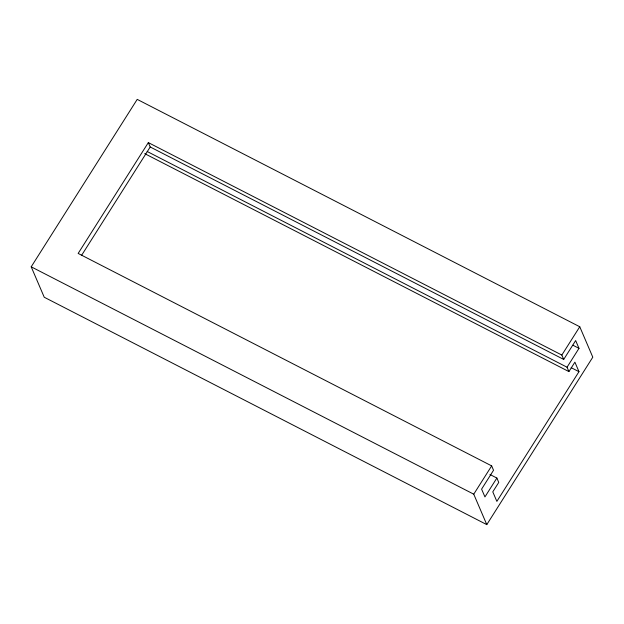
<?xml version="1.0" encoding="UTF-8"?>
<svg xmlns="http://www.w3.org/2000/svg" width="624" height="624" viewBox="0 0 624 624"><rect width="100%" height="100%" fill="white"/><g stroke="black" fill="none" stroke-linecap="round" stroke-linejoin="round"><path stroke-width="0.94" d="M31.2 266.815L137.21 99.38L579.758 326.758L592.8 357.185L486.79 524.62L44.242 297.242L31.2 266.815L473.749 494.185L486.79 524.62M496.876 478.046L498.755 482.422L492.781 491.852L496.86 501.376L578.978 371.678L574.899 362.162L568.924 371.592L567.044 367.216L578.994 348.348L575.656 340.564L563.714 359.432L561.834 355.056L148.333 142.6L78.156 253.43L491.665 465.886L493.537 470.262L481.595 489.13L484.934 496.915L496.876 478.046L489.949 474.49M81.596 255.341L150.205 146.975L148.333 142.6M473.749 494.185L491.665 465.886M561.834 355.056L579.758 326.758M572.933 345.236L578.994 348.348M150.205 146.975L563.714 359.432M571.186 367.676L578.978 371.678M147.17 151.484L567.044 367.216M144.713 153.637L568.924 371.592"/></g></svg>
